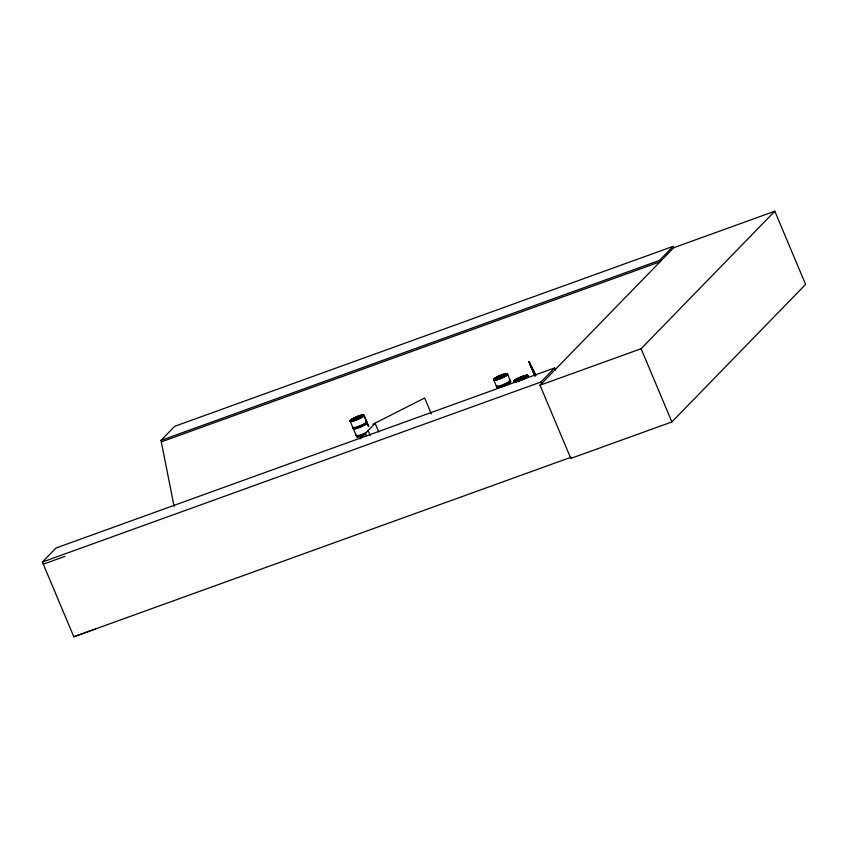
<?xml version="1.0" encoding="UTF-8"?>
<svg xmlns="http://www.w3.org/2000/svg" width="848" height="848" viewBox="0 0 848 848"><rect width="100%" height="100%" fill="white"/><g stroke="black" fill="none" stroke-linecap="round" stroke-linejoin="round"><path stroke-width="1.27" d="M351.157 420.576L352.344 419.961M352.98 419.972L351.358 420.544L351.994 420.555M352.641 420.258L353.245 419.908L352.323 420.025M362.138 416.644L362.986 416.262M362.425 416.145L362.891 415.976M362.891 416.008L362.266 416.283M496.239 379.014L494.638 379.512L495.751 378.759M495.073 379.374L495.709 379.204M496.038 378.431L495.741 378.526M505.938 374.858L506.192 374.869M506.765 374.89L506.214 375.24L506.627 374.911M506.765 374.943L506.129 375.219M515.616 381.017L514.927 380.996M515.043 380.71L515.626 380.36M515.775 380.964C514.778 381.112 518.308 379.48 514.927 381.091M516.262 380.296L515.976 380.222M516.867 380.211L516.411 380.678M526.248 376.639L526.513 376.523M526.47 376.766L527.117 376.703L526.195 376.862M95.474 628.972L73.818 636.784L42.4 562.044L56.085 547.967L554.581 367.968L555.482 370.11L554.306 370.534M174.126 506.468L160.993 440.409L174.677 426.332L673.174 246.344L673.747 247.711L555.228 369.59M360.018 438.904L375.134 423.364L378.717 431.908M42.4 562.044L540.897 382.045L554.581 367.968M160.993 440.409L659.479 260.41L673.174 246.344M673.747 247.711L774.818 211.216L805.6 284.43L671.881 421.933L570.799 458.429L540.028 385.215L553.415 371.445M540.028 385.215L641.099 348.719L774.818 211.216M494.681 379.448L495.91 379.014M494.797 379.215L496.207 378.42M495.9 378.897L496.79 378.632L495.868 378.738M516.517 380.148L516.771 380.201M516.856 380.296L516.125 380.593M516.983 380.296L516.294 380.54M526.756 376.745L526.375 376.925M495.094 378.823L496.027 378.6M496.525 378.685L495.847 379.003M496.642 378.791L496.048 379.056M352.355 420.184L353.086 419.792M362.297 416.506L363.05 416.315M516.697 380.593L515.171 381.208M372.908 424.233L424.625 398.009L431.293 413.877M495.19 378.749L495.762 378.505M531.654 367.354L529.12 361.693L530.869 366.453L530.562 365.488M530.488 364.99L534.696 375.834M530.943 365.795L535.385 375.632M530.35 364.979L534.823 375.781M531.283 366.06L535.501 375.759M533.201 369.368L535.883 375.59M530.859 365.817L531.336 366.177L530.223 365.032L531.208 366.23M531.484 367.099L531.092 366.675L535.12 375.463M352.185 420.248L352.832 419.813M351.231 420.831L352.111 420.364M515.955 380.667L515.616 380.593M161.565 441.776L660.062 261.788L659.479 260.41M73.818 636.784L571.064 457.242M43.301 564.174L64.957 556.373M496.048 378.685L496.758 378.6M352.514 420.131L353.213 419.877M495.243 379.363L494.66 379.363M529.004 361.736L529.47 362.297M530.975 365.901L531.696 367.332M533.085 370.83L531.251 366.802M533.275 371.042L535.194 375.24M534.77 375.219L531.707 367.046L531.95 367.555M641.099 348.719L671.881 421.933M540.897 382.045L541.904 384.462M529.12 361.693L534.95 375.537M507.507 374.032A7.526 1.113 -22.8 0 1 497.013 379.353A7.526 1.113 -22.8 0 1 497.14 377.212A7.526 1.113 -22.8 0 1 507.507 374.032L510.22 380.519M493.61 379.692L496.356 386.169M363.962 415.308A7.526 1.113 -22.8 0 1 353.468 420.629A7.526 1.113 -22.8 0 1 353.595 418.488A7.526 1.113 -22.8 0 1 363.962 415.308L366.675 421.806L364.099 415.721A7.484 1.102 -22.8 0 0 353.796 418.901A7.484 1.102 -22.8 0 0 353.658 421.032A7.484 1.102 -22.8 0 0 364.089 415.743M368.127 430.572L370.173 435.448M365.371 433.392L366.4 435.84M350.065 420.979L352.81 427.456M353.362 428.812L356.192 435.543M534.696 375.049L533.509 371.721M365.785 421.562A7.515 1.113 -22.8 0 1 360.559 425.484A7.515 1.113 -22.8 0 1 353.054 427.042M365.075 433.646A7.621 1.124 -22.8 0 1 356.552 435.628M367.025 422.929A7.515 1.113 -22.8 0 1 359.319 427.583A7.515 1.113 -22.8 0 1 354.337 427.816M366.537 432.363A7.515 1.113 -22.8 0 1 358.842 435.416A7.515 1.113 -22.8 0 1 356.446 435.119M363.622 435.3A7.494 1.113 -22.8 0 1 357.029 436.476M365.244 434.059A7.621 1.124 -22.8 0 1 356.467 436.466M366.241 422.41A7.621 1.124 -22.8 0 1 360.951 426.385A7.621 1.124 -22.8 0 1 353.33 427.964M366.06 421.986A7.621 1.124 -22.8 0 1 360.771 425.972A7.621 1.124 -22.8 0 1 353.16 427.551M509.33 380.286A7.515 1.113 -22.8 0 1 504.104 384.208A7.515 1.113 -22.8 0 1 496.599 385.766M509.786 381.123A7.621 1.124 -22.8 0 1 503.574 385.49A7.621 1.124 -22.8 0 1 497.596 386.094M509.902 381.642A7.515 1.113 -22.8 0 1 504.677 385.564A7.515 1.113 -22.8 0 1 497.161 387.123M510.295 380.72A7.621 1.124 -22.8 0 1 503.394 385.066A7.621 1.124 -22.8 0 1 496.705 386.264M534.653 375.251L533.699 373.184L534.643 375.261M368.657 426.523L367.248 423.152L368.647 426.523M353.362 420.364A7.515 1.113 -22.8 0 0 363.834 415.054A7.515 1.113 -22.8 0 0 353.499 418.234A7.526 1.113 -22.8 0 0 353.351 420.364A7.526 1.113 -22.8 0 0 363.845 415.043A7.526 1.113 -22.8 0 0 353.489 418.223A7.515 1.113 -22.8 0 0 353.362 420.364M496.907 379.088A7.515 1.113 -22.8 0 0 507.38 373.777A7.526 1.113 -22.8 0 0 497.034 376.936A7.526 1.113 -22.8 0 0 496.896 379.077A7.526 1.113 -22.8 0 0 507.39 373.756A7.515 1.113 -22.8 0 0 497.045 376.947A7.515 1.113 -22.8 0 0 496.907 379.088M497.204 379.756A7.484 1.102 -22.8 0 0 507.634 374.456A7.484 1.102 -22.8 0 0 497.331 377.593A7.484 1.102 -22.8 0 0 497.193 379.724A7.484 1.102 -22.8 0 0 507.623 374.434A7.484 1.102 -22.8 0 0 497.341 377.625A7.484 1.102 -22.8 0 0 497.204 379.756M517.121 380.741A7.515 1.113 -22.8 0 0 527.594 375.431A7.515 1.113 -22.8 0 0 517.259 378.6A7.515 1.113 -22.8 0 0 517.121 380.741A7.526 1.113 -22.8 0 0 527.626 375.452A7.526 1.113 -22.8 0 0 517.259 378.632A7.526 1.113 -22.8 0 0 517.132 380.773M517.439 381.452A7.484 1.102 -22.8 0 0 527.869 376.152A7.484 1.102 -22.8 0 0 517.556 379.289A7.484 1.102 -22.8 0 0 517.428 381.42A7.484 1.102 -22.8 0 0 527.859 376.13A7.484 1.102 -22.8 0 0 517.566 379.321A7.484 1.102 -22.8 0 0 517.439 381.452M517.227 381.017A7.526 1.113 -22.8 0 0 527.721 375.696A7.526 1.113 -22.8 0 0 517.365 378.876A7.526 1.113 -22.8 0 0 517.227 381.017A7.526 1.113 -22.8 0 0 527.732 375.728A7.526 1.113 -22.8 0 0 517.375 378.908A7.526 1.113 -22.8 0 0 517.238 381.049"/></g></svg>
